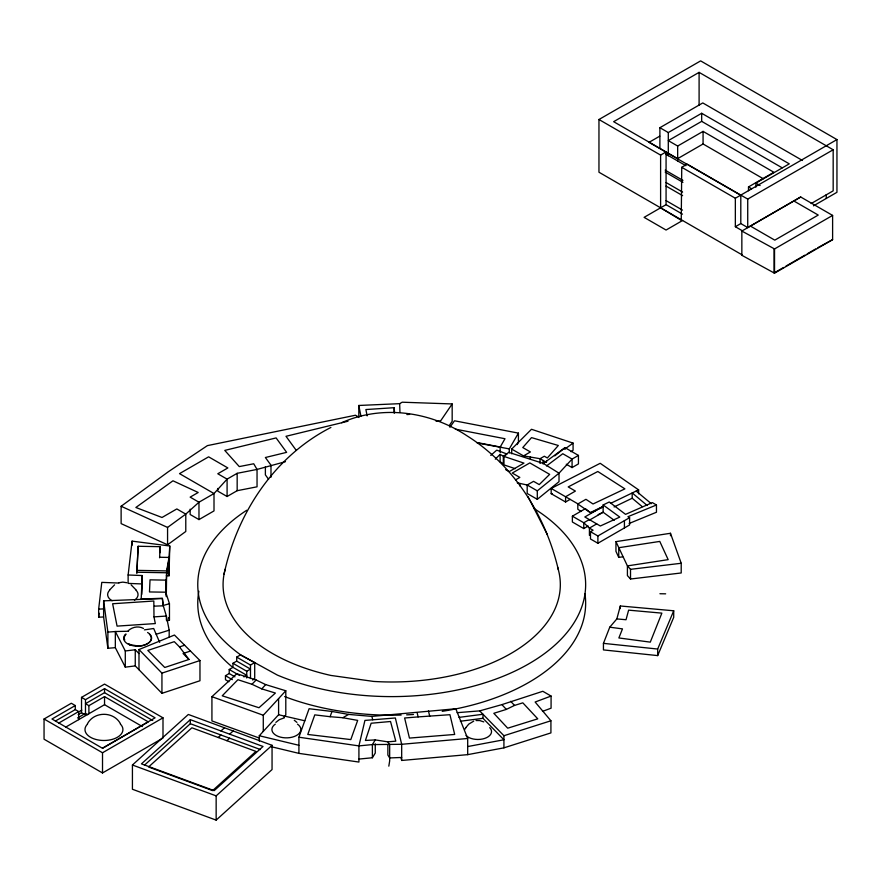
<?xml version="1.0" encoding="UTF-8"?>
<svg xmlns="http://www.w3.org/2000/svg" width="881" height="881" viewBox="0 0 881 881"><rect width="100%" height="100%" fill="white"/><g stroke="black" fill="none" stroke-linecap="round" stroke-linejoin="round"><path stroke-width="1.32" d="M153.988 616.876L153.823 601.018L112.636 603.749L117.074 626.116L155.32 623.572L153.988 616.876L166.377 616.061L169.185 630.19L169.185 636.919M141.18 599.388L142.215 575.546L128.13 574.996L128.13 583.398L142.215 583.949L141.753 594.4M166.961 620.896L169.46 620.18L169.46 603.705L165.716 592.186L166.652 572.771L169.031 559.292L169.758 545.989L132.095 541.132L128.13 574.996M136.83 573.52L138.163 546.264L160.111 546.672L160.111 548.533M159.604 557.794L160.111 546.672M159.968 552.464L160.111 549.821M166.311 595.391L166.652 570.91L169.031 557.431L159.538 557.266M166.322 575.722L169.031 575.778L169.758 545.989M138.989 669.736L138.989 649.539L174.449 635.047L199.965 660.541L199.965 680.738L161.939 693.336L135.256 665.904L125.289 667.137L115.334 647.678L107.889 648.273L103.617 616.997L98.65 617.185L98.65 609.112L101.778 582.374L118.902 583.046M98.65 617.185L99.113 613.176M388.818 766.162L389.666 760.931L389.666 744.764L387.871 741.857L375.262 739.908L365.417 740.458L371.154 723.235L390.525 721.506L395.789 741.152L387.871 741.857M166.652 574.06L169.031 560.591M224.038 574.225C237.055 513.171 274.443 456.193 330.915 427.45M616.843 618.914L620.323 605.985L673.712 610.786L673.712 617.328L657.678 655.596L603.441 649.914L603.441 643.361L609.762 627.195L616.843 618.914L626.028 619.739L628.616 610.148L661.862 613.132L650.288 642.139L618.869 637.954L622.482 628.88L609.762 627.195M401.681 760.457L401.681 744.291L395.349 717.982L364.932 720.416L358.919 745.899L358.919 762.054L298.912 753.365L298.912 737.21L309.099 708.731L331.972 711.463L348.59 714.414L371.892 716.396L455.796 708.753L467.69 738.487L467.69 754.643L401.681 760.457L401.042 757.825M330.1 716.705L342.841 717.729L357.675 720.394L350.803 739.588L307.777 734.457L314.781 714.876L330.1 716.705L331.972 711.463M657.678 655.596L657.678 649.044L673.712 610.786M509.295 452.834L509.295 448.892L518.424 433.122L454.508 420.788L449.905 427.241M517.125 444.586L518.424 442.339L518.424 433.122M375.262 739.908L372.388 744.588L372.388 757.759L358.919 759.07M372.388 757.759L375.262 753.079L375.262 743.861M436.304 421.206L440.335 421.316L452.173 403.939L402.188 402.21L399.666 403.663L358.809 405.469L358.809 417.495M449.211 425.655L452.173 421.305L452.173 403.939M109.618 589.94L114.574 584.852M87.439 723.764C94.19 711.165 113.715 711.165 120.466 723.764M465.994 727.42L468.769 724.116L473.714 721.143M261.767 688.876L275.401 693.05L258.97 707.74L222.232 695.803L237.914 679.714L251.966 684.284L261.767 688.876L265.688 684.603L285.796 690.77L285.796 715.009L283.99 716.969M263.276 731.406L263.276 715.251L285.796 690.77M259.289 741.13L259.289 735.745L278.594 714.744L278.594 698.589M251.966 684.284L256.14 680L265.688 684.603M495.287 459.177L500.111 454.343L503.326 456.204L503.326 463.637L500.111 461.776L500.111 454.343M511.685 453.803L511.685 449.068L531.485 429.278L573.079 443.11L573.079 450.224L571.042 451.689M259.432 738.091L211.925 720.922L211.925 696.684L236.824 673.723L256.14 680M275.852 722.387L279.277 719.689L284.431 717.795M132.425 765.005L188.336 714.458L272.053 745.315L272.053 769.553L216.153 820.112L132.425 789.255L132.425 765.005L216.153 795.873L272.053 745.315M190.329 719.667L141.456 763.86L214.16 790.653L263.023 746.471L190.329 719.667L190.329 723.708L144.506 765.137M148.537 766.999L191.882 727.794L255.942 751.405L212.596 790.609L149.814 767.472M220.955 730.955L224.479 727.783M218.202 737.496L220.955 734.996M229.644 734.159L233.157 730.977M226.88 740.701L229.644 738.201M490.761 455.4L496.73 450.147L506.905 454.001L503.326 456.204M515.209 468.67L503.976 464.893L503.976 456.413L508.667 452.327L543.39 463.45L559.017 473.185L559.017 481.676L537.3 499.329L527.19 493.492L527.19 485.002L533.556 481.334L539.238 484.605L549.656 474.363L529.833 462.91L512.268 473.053L519.823 477.414L515.506 479.914M537.3 499.329L537.3 490.849L559.017 473.185L572.077 459.089L578.443 455.422L578.443 463.902L572.077 467.58L566.274 464.232M543.39 463.45L564.952 447.625L578.443 455.422M554.766 455.862L563.058 449.321M128.263 630.686C132.271 626.953 138.559 625.697 143.438 628.439M546.495 465.961L562.783 453.737L572.077 459.089L572.077 467.58M285.466 461.677L257.043 469.43L237.165 473.317L227.089 479.132L214.006 493.547L198.974 502.225L185.781 514.119L185.781 531.485L167.566 544.799L121.126 523.622L121.126 506.256L168.348 471.731L207.409 445.621L355.484 415.237L358.633 417.054M167.566 544.799L167.566 527.433L185.781 514.119L176.828 508.943L162.016 517.488L135.861 507.489L172.962 480.795L198.203 492.49L190.153 497.126L198.974 502.225L198.974 519.592L190.153 514.504L190.153 509.163M564.093 448.506L564.952 449.002L573.079 443.11M741.846 255.292L774.531 273.187L832.611 239.654L832.611 215.416L800.697 196.992L741.846 231.053L741.846 255.292L742.342 255.005L598.959 172.224L598.959 119.508L700.637 60.888L836.95 139.583L836.95 192.3L813.482 205.846M811.137 203.577L833.173 190.847L833.173 149.77L699.096 72.363L613.65 121.688L677.665 158.646L703.071 143.977L763.265 178.733M659.891 148.382L659.891 127.701L702.785 102.934L802.448 160.474M659.77 136.148L649.044 142.337L740.536 195.164M659.891 127.701L668.294 132.546L701.672 113.275L789.277 163.855L755.898 183.127L755.898 187.168M782.174 167.831L701.672 121.358L668.294 140.63L677.665 146.037L703.071 131.379L773.881 172.258L748.487 186.926L748.487 190.703M598.959 119.508L660.607 155.1L666.069 151.95L666.069 204.667L644.099 217.354L666.069 230.04L682.577 220.503M660.607 155.1L660.607 207.817L681.255 220.305L681.74 167.302L687.202 164.152L747.727 199.095L833.173 149.77M681.74 167.302L735.349 198.247L836.95 139.583M217.783 488.459L217.783 491.135L227.089 496.51L237.165 490.695L257.043 486.808L257.043 469.43L253.717 463.769L239.28 466.589L224.765 450.4L276.116 437.923L286.633 452.349L265.379 457.514L270.985 465.201L270.985 477.227M198.974 519.592L214.006 510.914L214.006 493.547L179.515 473.637L208.621 456.832L227.86 467.943L217.783 473.758L227.089 479.132L227.089 496.51M735.349 198.247L735.349 226.725L740.8 223.576L747.727 227.573L800.697 196.992M741.846 231.053L774.531 248.949L832.611 215.416M775.291 272.262L783.594 267.472M785.962 266.106L804.926 255.149M807.293 253.783L815.597 248.993M817.964 247.627L832.611 239.654M85.479 715.009L81.526 712.718L81.526 697.367L104.542 684.085L162.996 717.828L162.996 738.036L102.515 772.956L44.05 739.203L44.05 719.006L71.317 703.258L75.27 705.549L75.27 709.59L55.459 721.021M75.27 705.549L51.968 719.006L102.515 748.299L148.272 721.869L104.542 696.618L88.893 705.659L85.479 703.688L104.542 692.686L152.732 720.515M81.526 697.367L85.479 699.657L104.542 688.656L155.089 717.828L102.515 748.189M58.774 723.048L78.684 711.551L78.684 719.634M78.024 712.322L81.812 710.13M523.534 455.906L530.395 451.953L522.774 447.548L531.518 437.615L558.334 445.489L547.343 457.966L544.337 456.226L540.064 458.693L523.534 455.906L511.685 449.068M78.123 714.689L81.526 712.718M77.539 717.971L85.479 713.39L87.759 714.7M65.8 727.067L104.542 704.701L142.37 726.539M243.927 676.916L246.735 675.287L232.958 667.335L232.958 663.294L246.735 671.245L250.479 669.086L236.703 661.124L236.703 657.094L240.447 654.924L254.708 662.611L254.708 678.766L252.594 679.989M232.958 663.294L236.703 661.124M234.952 676.85L229.214 673.536L229.214 669.494L232.958 667.335M228.917 681.729L225.47 679.736L225.47 675.694L229.214 673.536M236.703 657.094L250.479 665.045L254.708 662.611M44.05 719.006L102.515 752.759L162.996 717.828M638.626 493.823L638.626 489.88L600.203 463.296L551.176 488.426L551.176 493.679L565.591 502.005L570.139 499.373M581.064 511.487L577.815 509.24L577.815 503.987L585.931 499.307L593.023 503.987L624.904 488.867L597.814 471.5L568.19 486.918L575.403 491.08L565.591 496.752L565.591 502.005M588.189 526.023L583.773 528.578L572.375 521.993L572.375 516.178L585.38 508.667L590.744 512.94L596.933 509.956M629.155 523.468L656.455 512.246L656.455 504.978L652.347 502.611L625.565 514.361L609.267 501.994L603.133 504.956L619.795 517.081L600.346 526.001L589.301 519.57L583.773 522.763L572.375 516.178M589.4 520.153L603.133 512.235L603.133 504.956M596.701 523.898L589.422 528.104L589.422 535.373M656.455 504.978L627.911 516.707L629.596 517.676L629.596 524.955L597.891 543.258L590.479 538.974L590.479 531.695L593.067 530.208L589.422 528.104L583.773 522.763L583.773 528.578M590.479 531.695L597.891 535.978L629.596 517.676M342.841 717.729L348.59 714.414M506.355 709.403L514.526 705.417L522.829 702.84L537.762 718.841L507.709 728.191L493.812 713.302L506.355 709.403L501.895 704.624L479.693 710.879L457.129 712.685M590.744 512.379L603.133 506.41L584.819 516.982L589.301 519.57M599.41 508.766L603.133 506.982M610.478 503.436L638.626 489.88M598.177 514.614L603.133 512.235L614.244 520.319M614.09 506.949L632.184 498.239L632.184 492.908L647.227 505.507M501.895 704.624L542.817 691.288L551.077 696.056L551.077 708.181L542.487 711.396M551.077 696.056L535.13 702.025L550.922 720.779L550.922 732.904L503.921 747.848L467.69 754.643M341.608 422.715C382.277 404.511 430.534 411.526 467.139 435.897C514.328 465.542 545.735 515.991 558.323 569.633M179.504 646.918L188.963 659.462L164.758 667.479L147.821 650.42L174.284 641.665L179.504 646.918L184.57 645.233M190.527 651.037L183.061 653.515L188.963 659.462M138.989 649.539L161.939 673.128L199.965 660.541M479.693 710.879L503.921 735.723L550.922 720.779M156.168 634.243L169.185 630.19M166.377 620.092L166.377 616.061L163.205 605.489L169.46 603.705M348.017 421.217L285.995 436.293L296.071 450.125M118.891 582.726L122.844 582.121L126.798 582.726M467.69 746.559L503.921 739.765L482.997 718.301L482.997 714.26L459.034 717.376M551.176 493.679L552.189 493.514M615.951 541.639L670.474 533.28L681.211 563.267L681.211 572.969L630.521 579.015L627.415 575.59L627.415 565.899L615.951 541.639L615.951 551.341L618.748 557.409L622.724 556.803M144.385 629.871L153.679 628.505L159.692 642.381M460.367 721.242L482.997 718.301M107.889 648.273L107.889 632.106L115.334 631.523L125.289 650.971L135.256 649.749L138.989 653.581M618.748 557.409L618.748 547.718L659.781 541.419L668.161 559.644L627.415 565.899L630.521 569.324L681.211 563.267M467.69 738.487L401.681 744.291L372.388 744.588L358.919 745.899L298.912 737.21M418.123 716.903L404.621 717.993L409.445 738.08L454.684 734.457L449.938 714.7L418.123 716.903L417.131 712.773M476.037 720.537L479.716 720.537L483.768 721.902M394.6 412.793L394.115 407.694L365.89 409.555L367.146 415.887M406.89 414.555L409.632 414.367M141.18 599.058L162.368 598.243L163.205 605.489M103.617 616.997L103.617 600.842L162.368 598.562L163.205 605.809L154.417 606.15M98.65 609.112L103.617 608.914M401.681 757.462L389.666 757.935L387.871 755.028L387.871 744.489M128.527 631.248L115.334 631.523L115.334 647.678M436.238 421.184L440.335 421.316M165.716 592.186L149.484 591.955L150.023 579.841L166.245 580.139L166.245 596.624M659.924 593.739L665.662 593.827M136.83 570.37L166.652 570.91M166.652 572.771L136.83 572.221L138.163 546.264M603.441 643.361L657.678 649.044M477.183 442.967L509.295 448.892M455.367 429.146L505 438.727L500.133 447.119L500.133 452.382M478.174 442.758L500.97 447.163M517.246 482.854L527.19 485.002L537.3 490.849M278.594 714.744L304.837 720.79M259.289 735.745L298.912 745.293M271.172 746.692L298.912 753.365M503.976 456.413L523.953 463.12L509.174 471.654L505.65 469.617M211.925 696.684L263.276 715.251M190.329 723.708L260.457 749.566M128.285 643.637L131.115 644.892L129.199 644.551L137.943 645.949A13.656 7.885 0 0 0 150.563 641.082A13.656 7.885 0 0 0 147.601 632.492M121.126 506.256L167.566 527.433M793.825 200.967L818.24 215.063L774.784 240.15L750.37 226.054M755.898 183.127L760.105 185.55M748.487 186.926L751.669 188.765M665.673 154.043L685.881 165.705M665.166 170.143L682.929 180.396M665.166 172.081L682.929 182.334M666.025 182.51L682.61 192.091M666.025 186.067L682.61 195.637M735.349 226.725L742.342 230.767M666.069 200.626L682.5 210.119M666.069 204.667L682.5 214.16M551.176 488.426L577.969 503.899M229.214 669.494L239.555 675.463M225.47 675.694L232.364 679.669M75.27 709.59L78.684 711.551M577.815 503.987L590.744 512.94M131.115 584.852L136.07 589.94M294.265 720.251L296.908 722.387M636.159 491.069L651.334 503.701M632.184 498.239L642.216 506.641M510.672 701.298L514.526 705.417M268.584 479.275L265.379 474.881L265.379 466.864M547.409 534.668L528.038 496.653M168.623 617.625L169.46 620.18M428.452 710.945L429.741 716.319M371.892 716.396L372.707 719.799M358.809 405.469L360.935 416.217M103.617 600.842L107.889 632.106M399.666 403.663L399.952 412.484M826.246 194.602L826.246 198.489M774.531 248.949L774.531 273.187M774.102 248.706L774.102 272.945M747.727 199.095L747.727 227.573M740.8 195.097L740.8 223.576M703.071 131.379L703.071 143.977M701.672 113.275L701.672 121.358M699.096 72.363L699.096 105.224M677.665 146.037L677.665 161.234M670.474 533.28L670.474 535.703M668.294 132.546L668.294 155.816M630.521 569.324L630.521 579.015M624.42 520.671L624.42 527.939M620.323 605.985L620.323 608.606M597.891 535.978L597.891 543.258M585.38 508.667L585.38 509.229M564.952 447.625L564.952 449.002M546.473 461.016L546.473 462.393L540.064 458.693L540.064 463.439M543.07 460.433L543.07 463.99M530.395 456.688L530.395 459.056M519.823 483.482L519.823 485.905M503.921 735.723L503.921 747.848M394.115 407.694L394.115 413.046M250.479 665.045L250.479 678.513M246.735 671.245L246.735 677.985M237.165 473.317L237.165 490.695M216.153 795.873L216.153 820.112M169.031 557.431L169.031 575.778M161.939 673.128L161.939 693.336M160.111 549.898L160.111 552.651M142.215 575.546L142.215 583.949M135.256 649.749L135.256 665.904M132.095 541.132L132.095 545.251M125.289 650.971L125.289 667.137M104.542 688.656L104.542 692.686M104.542 696.618L104.542 704.701M102.515 752.759L102.515 772.956M88.893 705.659L88.893 713.742M85.479 699.657L85.479 713.39M584.973 593.871A193.941 111.975 0 0 1 442.24 711.319M413.475 714.48A193.941 111.975 0 0 1 406.637 714.854M401.141 715.053A193.941 111.975 0 0 1 284.64 696.585M231.736 666.532A193.941 111.975 0 0 1 198.875 591.25M534.194 508.667A193.941 111.975 0 0 1 536.485 659.131A193.941 111.975 0 0 1 277.328 675.066L240.689 654.891A193.941 111.975 0 0 1 246.735 510.253M557.585 567.144A168.634 97.362 0 0 1 373.676 681.431L330.893 675.441A168.634 97.362 0 0 1 225.206 569.203M489.704 727.64A13.656 7.885 0 0 1 484.704 738.421A13.656 7.885 0 0 1 466.049 735.525M464.694 729.545A13.656 7.885 0 0 1 466.049 727.64M297.47 724.138A14.481 8.358 0 0 1 296.313 735.591A14.481 8.358 0 0 1 276.447 735.591A14.481 8.358 0 0 1 275.29 724.138M124.75 640.102A13.656 7.885 0 0 1 126.115 634.122M136.004 590.182A15.197 8.766 0 0 1 134.485 600.203M112.096 600.776A15.197 8.766 0 0 1 109.684 590.182M149.451 634.254A13.821 7.984 0 0 1 149.451 642.238C143.493 647.194 134.441 647.282 127.701 643.89A13.821 7.984 0 0 1 125.509 634.254M120.378 724.072A18.964 10.946 0 0 1 103.947 740.492A18.964 10.946 0 0 1 87.527 724.072"/></g></svg>
